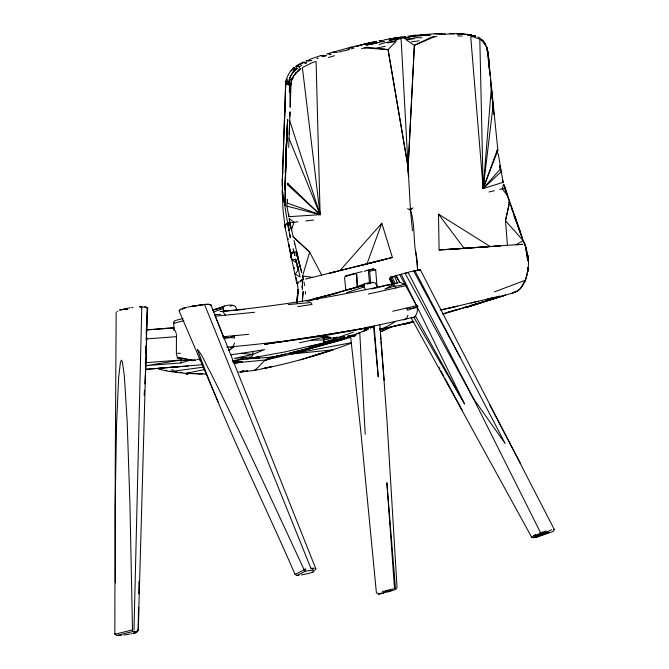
<?xml version="1.0" encoding="UTF-8"?>
<svg xmlns="http://www.w3.org/2000/svg" width="669" height="669" viewBox="0 0 669 669"><rect width="100%" height="100%" fill="white"/><g stroke="black" fill="none" stroke-linecap="round" stroke-linejoin="round"><path stroke-width="1" d="M282.377 187.655L282.377 186.868L282.351 189.887L287.603 223.203L284.643 225.252L296.743 283.288L297.989 283.372M138.475 630.374L138.692 607.435M138.817 593.888L138.935 581.378M291.634 80.773L290.99 85.013L288.431 84.796L289.468 78.975L290.254 85.005L290.179 107.333L290.99 85.013A17.804 16.558 -71.6 0 1 291.625 80.773L291.943 79.736L291.249 79.511L290.923 80.581L292.311 78.716L291.634 78.44L291.249 79.511L296.35 72.419L299.035 70.128L294.318 74.92A17.996 16.524 -70.9 0 1 296.359 72.436M138.475 607.31L138.224 630.223L147.364 307.723L146.846 319.155M176.457 334.567L176.373 353.015A7.969 6.172 -80.9 0 0 177.494 357.087M284.751 189.829L284.869 185.029L284.793 187.345M282.142 190.448L282.36 194.336L284.986 205.366L285.738 159.791L285.287 172.661L287.62 119.592L285.053 184.903L287.62 119.592L285.437 168.295M299.11 575.265L297.078 575.457L295.054 574.387C262.624 499.509 225.294 426.178 197.455 349.494C203.067 355.858 206.052 365.065 210.476 372.441C242.964 437.476 273.387 503.506 303.985 569.444L305.373 571.192L307.799 570.799A10.135 1.38 -11 0 1 313.418 570.364L314.781 570.958M282.402 186.266L282.393 186.417M284.986 205.366L286.315 143.233L285.588 164.081M133.992 630.257L141.769 307.815L140.599 306.536L139.47 306.628L141.769 307.815M528.05 267.734L527.473 272.141M146.662 338.915L145.976 363.493M284.885 184.585L284.927 183.473M282.285 182.553L282.251 183.674L282.644 172.451M286.357 79.067L285.671 83.684L282.318 181.45L285.579 87.438L286.031 83.525L288.247 83.374L288.473 81.493M284.501 123.573L285.203 103.712M289.209 134.093L290.012 111.79L289.853 116.255M288.724 147.473L289.685 120.713L320.125 214.682L288.933 216.681L286.876 206.144L287.386 199.32L287.561 203.2L320.125 214.682L316.094 61.481L312.791 62.393L302.38 67.577L320.125 214.682L286.876 206.144M324.457 337.051L323.487 342.319L355.582 335.529L356.97 333.262M145.516 348.248L145.616 346.174M146.177 333.697L146.603 324.348M145.524 353.567L145.867 346.299M146.16 340.078L147.698 307.899L140.599 306.536M302.547 298.717L303.141 291.592L302.547 298.717A36.787 23.206 85 0 1 302.338 300.941M408.157 166.322L414.37 45.367L406.242 39.831L414.153 38.71M436.815 36.586L431.923 36.92L414.37 45.367L408.123 167.643L408.483 176.215L407.948 166.355L388.062 49.581L395.989 41.47L387.577 42.967M173.84 330.519L173.806 322.224M297.404 301.752L298.073 289.501L296.559 302.681M144.186 395.329L144.479 390.152M144.83 383.939L145.934 364.279M297.111 302.463L298.073 289.501L296.844 302.873M206.345 304.437L206.328 304.378A15.17 1.823 -10.3 0 1 208.728 304.387L208.36 304.328M282.193 185.94L282.243 185.28M498.28 153.962L503.13 182.353L483.169 188.558L491.314 88.4L490.452 79.67M302.003 286.031L302.321 288.389L302.513 279.843L303.458 279.592L302.547 275.971L303.458 279.592L300.866 280.612L302.513 279.843L302.447 289.593M252.723 354.47L252.999 351.518L264.648 349.578L252.723 354.47L234.284 358.459L251.736 356.845L252.723 354.47L241.342 353.307L230.646 354.804M499.643 189.436L505.187 188.165L523.141 240.305M290.254 85.005L289.401 92.188L289.485 78.925L290.89 75.614A19.919 18.347 -71 0 1 293.582 71.692L294.937 70.387L294.594 69.81L294.209 70.964L294.937 70.387L293.515 71.583M483.169 188.558L497.468 149.488L497.636 151.127L497.092 150.558L497.519 151.161L483.169 188.558L479.807 39.145L472.899 36.728L470.725 36.703L483.169 188.558L500.245 169.115L499.584 165.318L501.089 171.816L483.169 188.558L493.045 105.861L490.879 84.035M286.541 84.085L287.16 79.427L287.804 84.562L288.648 82.471M527.632 271.112L527.774 270.084M526.018 279.199L527.088 274.139M181.324 359.989L147.138 365.525L180.898 362.958L181.324 359.989L181.918 359.947L145.031 362.749M286.616 79.176L285.914 83.851L288.431 84.796L289.468 78.975M180.421 309.546L181.341 308.844L179.15 310.792L180.279 309.571M145.599 367.013L145.809 365.751M482.759 41.361L482.265 40.6L483.787 42.381A17.996 10.177 -86 0 1 485.184 44.305A19.919 11.273 -85.6 0 0 484.816 43.452M509.494 202.13L505.496 220.728L507.453 245.372M321.153 55.435L308.969 59.65M407.99 315.158L406.426 318.829L403.499 319.941M416.586 256.662C412.806 241.183 415.558 225.302 410.44 209.991L411.31 209.004L410.44 209.991L412.489 230.755M536.613 537.148L553.171 531.479L554.225 529.338L420.467 270.067M504.752 188.474L505.179 188.14L503.64 184.276L502.227 188.817L507.127 195.172L509.544 202.281L505.496 220.728L523.183 240.648L524.496 244.168L525.115 244.444M234.668 342.938L232.963 346.626A7.969 4.716 84.8 0 1 230.178 347.713M526.051 277.836L526.344 276.933A35.089 21.04 76.5 0 0 526.628 276.021M537.332 535.56L537.583 536.914M515.682 291.216L515.373 291.893M291.609 79.628L291.985 78.582M305.44 279.107L392.385 257.473L381.823 223.229L366.963 263.929L380.126 260.601M497.937 150.943L487.835 50.886L486.639 48.302L488.136 53.119L490.017 75.304L486.856 47.156L487.425 49.096L485.577 45.074L482.207 40.934M524.755 281.465L525.5 280.227L523.258 284.492A38.217 20.94 82.2 0 1 522.598 285.68A37.046 20.321 82.1 0 1 520.674 288.197L525.232 280.303L494.416 291.876M145.666 307.038L145.842 306.628L144.788 306.419M295.631 66.465L298.173 64.901M297.103 283.405L296.852 283.363A4.039 0.477 -9.7 0 1 296.735 283.238L299.093 281.783L301.134 281.649M487.065 48.302L486.773 47.365M292.738 77.721L293.741 75.823M524.78 244.737L525.056 244.193L526.712 251.485M147.698 307.899L146.795 307.38M416.938 306.452L399.861 274.934L401.333 274.499L464.529 403.892L414.002 317.524C416.871 315.066 417.933 310.834 417.188 307.213M372.449 327.066L373.377 326.28M297.914 70.989L298.75 70.337M389.366 278.739L390.487 277.15L392.653 276.765M364.513 328.931L364.312 329.892M298.232 269.958L295.272 274.098L299.98 277.066L297.906 266.413L295.656 259.254L292.094 259.856L296.509 262.825L295.656 259.254L298.232 269.958L297.906 266.413M525.307 279.784L525.742 278.714M294.536 67.276L290.973 70.822A19.919 18.356 -71 0 0 288.347 74.744M293.139 248.525L294.812 255.683C295.071 247.296 288.105 255.357 291.684 258.987L288.732 244.043L291.274 256.06M357.664 334.023L358.509 332.894M315.827 568.826L315.199 569.645L315.467 568.499L315.827 568.826L210.927 304.913M302.823 62.326L306.519 62.735L305.139 63.396L305.817 63.07L302.823 62.326L299.729 63.956M296.752 283.238L296.785 283.188A4.056 0.51 -7.1 0 1 297.27 282.945L296.099 277.694L296.3 278.58M339.885 270.677L381.823 223.229M293.03 71.424L296.033 68.171L297.304 68.288L293.566 71.683M504.71 188.407L505.17 188.173L503.64 184.276M531.579 536.58L532.181 537.249L531.353 536.881M287.603 223.22L288.122 223.003L284.618 225.311A3.989 0.594 -9.9 0 0 284.802 225.461L285.345 225.537M538.353 535.434L537.157 535.836A11.708 0.761 -16.2 0 0 533.737 537.157L535.384 535.61L542.868 532.064M291.023 70.763L294.711 67.736L292.646 69.074M396.876 39.822L395.864 40.734L384.575 42.791L379.03 44.689M184.067 308.1L182.311 309.111L186.45 307.339A16.365 1.539 -9.2 0 0 182.595 308.384M373.662 41.93L372.867 42.08L376.463 41.353L350.782 47.231L326.823 53.93L331.13 54.197M137.145 631.569L138.433 630.474M504.719 188.424L505.187 188.215L507.152 195.248L504.777 188.198M407.588 208.711L410.44 209.991L412.949 207.85M127.202 308.936L119.676 309.973L127.202 308.936L126.299 309.697L127.787 309.463L126.048 308.534A14.735 1.313 -8.4 0 1 130.104 307.824M380.435 331.782L384.039 330.31L380.452 331.765M480.116 38.108L477.825 36.929M396.491 283.439L397.369 282.761L394.593 276.573A17.745 0.878 -15.5 0 0 392.059 277.443L395.396 283.489M204.145 304.537L205.199 304.52L204.254 304.445A13.497 1.271 -9.2 0 1 207.064 304.295L209.104 304.403M300.172 69.3L300.841 68.38L299.319 69.919L298.901 69.308L299.469 68.899L299.603 69.718M267.257 359.261L268.043 358.684M228.99 350.414L233.983 346.952M234.091 362.999L266.471 359.88L268.118 358.944C261.855 360.808 259.062 368.443 253.509 370.576L238.708 371.997M228.798 350.539L230.554 349.285M291.065 255.09L290.923 254.028L293.975 252.104M504.961 188.374L505.705 191.1L505.12 188.156M388.547 285.295L391.482 284.191L371.663 289.025M290.931 254.053L293.867 252.029M301.928 65.119L299.01 67.042L299.637 67.025M300.866 280.612L303.458 279.592M368.494 329.056L367.398 329.708M287.628 223.27L288.473 222.902L287.461 223.371L290.371 237.855L289.861 234.167M551.632 529.681L542.417 534.155L549.207 532.281L535.601 537.374L533.16 537.725L543.847 533.728M116.163 311.888L115.235 470.257L115.403 582.908M350.698 337.402L291.333 354.026L266.471 359.88C264.849 359.462 286.767 353.416 277.593 356.017L276.799 355.749L279.048 355.64L276.799 355.749M290.405 79.594L293.131 78.164M136.417 631.937L133.323 633.3L135.782 632.606A11.356 1.162 -9 0 0 137.12 632.013L136.894 631.528L132.529 631.603L116.724 635.5L114.842 633.969L115.06 508.407L116.573 423.862L118.647 377.742L120.42 362.289L121.39 360.131L122.385 361.837L124.392 376.421L127.169 421.428L129.97 504.978L132.529 631.603M358.25 333.296L365.408 330.344L364.948 328.354M295.054 574.387L305.833 569.068L303.985 569.444M297.078 575.457L305.373 571.192M271.923 366.679L254.412 370.484M296.584 65.997L304.286 62.108L296.35 65.972L299.444 66.9M419.831 270.41L420.224 270.217L419.438 270.335M349.452 335.32L347.596 336.214A224.224 142.071 76.6 0 0 355.615 334.149M470.432 305.566L495.562 298.098M533.293 535.618L535.551 534.648L535.384 535.61L533.962 535.309M383.947 330.377L386.147 329.416M200.382 358.634L196.811 359.671M414.37 45.367L434.373 36.745M386.674 590.51L387.853 590.827L383.939 592.508L392.26 590.284M391.658 326.798L386.055 329.181L390.462 327.367M363.443 331.347L366.679 330.034L366.01 330.252L365.5 328.27M266.471 359.88L273.32 357.129L285.487 353.976M301.351 280.303L302.447 279.868M496.038 297.63L498.547 296.643M353.516 332.016L338.957 337.243M378.294 594.214L380.602 593.462M533.737 537.157L537.157 535.836L535.384 535.61L545.971 532.123L544.014 531.704L546.264 531.035M364.806 284.149L363.71 285.621L347.746 289.66C356.61 288.715 366.177 280.47 375.058 282.928M311.771 572.505L313.293 571.92L311.771 572.505A11.565 1.572 -11 0 1 308.727 573.408L301.426 574.939M288.155 223.053L289.058 230.571L287.862 223.162L297.922 221.765M377.04 287.302L375.694 269.749L368.427 271.606L369.489 282.97M355.206 287.503L355.665 287.344M351.225 343.205C322.383 353.993 292.729 362.824 262.491 368.669L270.025 367.089M356.636 287.444L359.663 286.391M288.49 222.944L287.862 223.162L289.978 222.626L291.592 229.793L289.225 222.76L288.13 223.028L289.978 222.626L289.242 218.629L293.959 222.192L291.575 229.71L293.223 236.943L309.68 252.113L321.73 275.135M379.398 329.558L381.079 328.972A150.717 92.439 80.9 0 0 394.794 321.764M540.293 534.531L545.227 532.808M317.7 58.362L316.989 58.395L318.059 58.236M235.154 306.226C228.229 302.564 219.641 308.493 212.734 309.948M224.374 311.436L223.22 308.635L213.194 312.038M230.228 306.201L232.018 305.591M539.507 533.176L540.602 532.8L473.259 398.314L408.182 272.584A15.813 0.786 -15.5 0 0 405.138 273.412L473.259 398.314L505.212 443.597L415.006 270.853L413.785 271.146L460.105 357.221M418.041 306.26L407.597 310.332L406.677 308.058L392.711 311.236M365.55 289.736L364.078 286.984L346.693 292.621M367.13 284.133L372.809 282.251M334.834 293.908L337.602 293.005M512.195 293.189L514.871 292.32L443.263 313.978M387.234 592.149L395.714 589.431L397.043 587.549L386.95 420.065L379.883 324.482M360.491 286.265L364.296 285.078M467.205 307.113L505.538 295.088L467.205 307.113L480.961 302.865L442.468 313.953M318.737 354.244L312.749 356.067L332.911 349.828L291.333 354.026L344.15 338.932M351.242 274.633L345.263 276.481L347.972 275.252L346.316 275.712L345.823 275.887L352.362 274.357M323.487 342.319L341.182 336.883M308.785 357.238L332.911 349.828L300.113 359.889M322.165 56.639L325.176 55.744M356.226 46.554L359.228 45.668M361.235 45.074L367.248 43.293L356.259 46.395M180.898 362.958L189.753 360.332M447.569 312.314L452.537 310.851M454.527 310.257L457.512 309.379M463.475 307.615L466.46 306.737M328.412 57.484L334.542 55.711M325.97 295.857L356.477 287.269L329.742 294.912M326.096 342.327L284.283 352.061L248.299 358.584L260.3 356.577M405.314 284.041L399.318 285.738L394.651 286.064L384.859 289.075L393.113 284.777L395.948 287.938L406.869 285.379M490.678 299.486L486.99 300.49M372.34 269.222L373.804 268.779L366.068 270.602M356.895 286.976L359.914 286.215M326.02 343.874L341.6 339.643M337.343 52.45L332.878 52.19M330.57 342.662L344.159 338.94M413.768 321.655L402.897 324.649L413.659 321.789M491.606 299.235L495.294 298.223M338.849 52.031L348.649 49.732M232.285 360.984L239.318 359.604M372.324 44.029L377.717 42.565L365.985 45.166L384.115 41.261L379.256 40.792L384.115 41.261M371.663 269.406L369.982 269.858M338.731 340.446L289.702 353.182L329.666 342.904M212.692 310.048L223.028 307.288L224.366 306.034M183.833 320.71L173.672 323.261M367.908 270.401L368.987 270.125M311.829 300.097A2.651 2.015 -85.8 0 1 313.167 298.968L332.184 294.327M337.561 292.955L313.167 298.968M349.527 49.197L348.014 49.59L350.782 47.231L354.035 48.051L351.033 48.812M393.372 284.049L398.189 282.795M275.411 356.585L276.866 356.209M364.245 271.355L365.525 271.029M392.385 257.473L329.282 273.312L335.821 271.681M326.89 295.614L321.864 296.86M358.617 266.07L385.929 259.129M362.172 271.581L350.64 274.541L355.983 273.855M408.475 323.035L413.542 321.747L380.042 329.625M327.308 295.506L329.29 295.062M182.997 318.578L175.738 320.376A2.651 2.132 -84.6 0 0 173.99 321.739M361.101 286.365L364.095 285.63M115.068 634.204L132.119 629.997M329.273 295.021L327.793 295.43M334.207 337.552L324.34 339.969L311.177 340.203L299.561 342.779M354.394 335.646L320.167 344.033L355.582 335.529M408.165 323.127L413.685 321.772M382.325 591.572L384.424 591.062M393.481 588.845L385.536 590.786L387.853 590.827M487.358 299.102L500.094 296.007M299.679 350.707L272.442 357.371L273.228 357.146L250.407 358.601M492.836 297.772L441.833 309.764M382.325 329.039L413.609 321.471M361.569 48.645L367.448 47.256L388.062 49.581L408.123 167.643L408.692 176.181M489.056 191.97L494.399 190.69M471.018 302.998L478.302 301.267M281.515 355.172L273.521 357.079M414.052 270.786L420.299 269.866L410.515 271.639L390.487 277.15M311.177 340.203L322.784 337.46M288.849 222.844L289.61 222.685L289.242 218.629M417.598 305.499L406.677 308.058L411.435 308.476L417.456 307.422M415.365 316.738L406.426 318.829A1829.205 1305.813 43.2 0 1 364.103 327.935M379.557 329.616L413.668 321.647M355.122 335.713L353.6 335.846M449.142 308.091L455.305 306.67M415.006 270.853L416.126 270.594M395.948 287.938L368.301 294.059M308.217 346.877L322.023 343.749M393.456 276.59L394.376 276.381M440.169 310.098L457.462 306.226M389.902 284.367C334.492 297.086 278.229 305.95 221.648 311.403L220.176 311.57M131.208 633.777L132.303 633.543M187.646 307.063L204.254 304.445M123.589 309.019L124.785 308.777M374.657 269.925L375.694 269.749M203.903 369.714L185.706 373.419L167.902 371.228L161.313 369.723M234.217 363.535L242.303 361.887L232.988 361.937M217.174 309.111L217.676 309.011M365.483 328.429L366.997 328.211M130.045 634.02L123.874 635.032M383.947 39.906C387.619 39.421 392.318 37.623 395.563 40.031M398.005 37.589L398.941 37.414L390.679 38.76L399.05 38.902L393.422 38.292L397.913 38.819L395.295 37.991A3.981 2.442 80.9 0 0 393.598 38.944M513.257 292.294L514.67 292.027M291.333 354.026L351.543 342.67M255.826 370.208L253.509 370.576M378.537 594.256L383.755 593.043L380.736 593.094M404.385 36.628L405.347 36.452L400.146 37.221A3.981 2.534 81 0 0 398.389 38.183M415.482 35.231L412.982 35.499L434.791 33.776L445.228 34.01L444.049 34.052M373.026 326.84L319.723 336.532L264.606 344.209L321.053 335.612L373.026 326.84L321.053 335.612L264.606 344.209M289.978 222.626L289.225 222.76L291.592 229.793M398.557 38.718L402.989 38.016L397.729 37.606M297.814 306.628L312.063 304.428L310.884 302.53L288.289 304.579M202.247 364.714L145.424 369.447M241.342 353.307L252.999 351.518M236.291 360.424L250.181 358.291M240.589 372.106L247.722 371.036L240.497 371.822M314.422 299.603L306.377 300.791L309.446 301.217M131.509 307.606L132.905 307.406M200.474 305.056L191.51 306.369L204.58 304.571L310.918 568.332L312.674 569.286L314.096 568.24A11.616 1.898 -12.2 0 0 310.909 568.341M224.098 338.414L230.036 337.544L234.652 338.046L233.966 335.738L222.777 336.75M203.309 367.164L171.498 371.471L172.92 371.68M426.12 35.407L430.669 34.805L414.747 36.352L407.906 36.109M414.747 36.352L415.441 36.268L410.457 35.791M242.195 371.136L244.018 370.919L242.036 371.136M305.817 220.912L313.652 220.076M254.63 312.272L215.334 316.178M201.294 304.755L203.702 304.495M532.248 537.048L532.75 536.998M248.759 334.308L233.966 335.738L230.036 337.544L223.898 337.711M481.596 247.17L490.268 246.577L438.488 214.147L439.115 249.989L522.648 244.294L515.991 244.77L523.158 240.623C524.931 243.675 526.043 247.513 526.746 251.619M226.858 347.186L232.963 346.626A1829.205 1305.813 43.2 0 0 277.334 341.842M221.648 311.403L244.193 309.446M121.557 635.307L116.724 635.5M188.232 366.102L169.081 367.432M192.254 360.675L195.691 360.399L180.965 360.39M146.996 329.809L173.948 327.76M147.331 329.934L151.428 329.625M153.477 329.466L168.822 328.303M170.863 328.144L173.932 327.91M146.595 338.924L176.599 336.641M145.39 369.296L178.13 366.804M177.118 357.781L179.66 357.597L193.801 360.44L193.165 360.064M445.571 34.203L452.219 33.868M541.731 532.424L545.971 532.123M487.199 246.786L455.38 248.935M219.624 308.735L220.327 308.702M494.115 246.309L500.353 245.899L439.115 249.989M445.521 249.579L464.161 248.35L438.488 214.147M160.836 369.313L160.192 369.146M214.306 314.723L220.469 314.397M367.85 328.161L368.711 328.119M159.916 367.858L165.009 367.624M442.861 34.094L434.791 33.776M524.496 244.168L525.014 244.168L527.348 254.713L526.386 250.064M164.214 328.496L174.174 328.153M554.225 529.338L553.606 529.363L554.108 529.714M199.32 359.964L200.056 359.947M232.979 362.071L242.303 361.887M330.787 338.104L322.257 338.012M453.348 33.86L453.9 33.86L449.526 33.5M206.412 374.08L185.706 373.419L202.49 373.737L197.581 373.653L199.203 373.695M457.763 35.959L462.179 36.051M457.889 33.885L458.416 33.893L452.746 33.5L453.682 33.55M316.437 299.302L318.243 299.344M471.745 35.691L475.726 36.059L471.628 35.708M421.888 37.824L416.662 37.648L406.116 39.095L404.536 38.593M177.569 353.232L180.371 353.341M480.275 38.961L481.036 39.003M336.549 337.042L337.293 337.084M322.876 337.929L324.858 338.046M458.24 33.734L457.027 33.659L465.532 34.219L457.997 33.726L463.308 34.069M187.805 372.951L189.628 373.068M364.513 47.942L388.062 49.581M182.261 360.466L184.084 360.599M114.842 633.969L115.478 634.02M373.302 43.518L368.017 43.151L372.549 43.677M180.647 372.399L182.704 372.583M317.859 336.139L330.628 337.452L321.58 335.955M400.146 37.221L404.862 37.723L409.997 36.962L405.339 37.907L401.718 37.389L404.862 37.723L405.799 38.392M401.107 38.309L396.516 37.799M397.118 37.698L401.735 38.208L395.295 37.991L399.845 38.509A1.99 1.221 80.9 0 1 401.199 40.617L410.44 209.991L409.428 209.305L410.44 209.991M194.495 359.312L195.206 359.395M175.027 371.671L177.051 371.905M180.095 372.248L182.119 372.482M174.617 371.696L176.608 371.947M425.049 35.265L420.433 34.746L424.397 35.323M312.607 277.359L302.572 275.971L309.68 252.113L293.189 236.793M177.252 357.982L194.328 360.524M170.093 371.002L171.992 371.328M378.278 593.344L376.421 593.01L360.842 431.706L350.573 335.905M166.079 370.308L166.773 370.442M117.987 311.336L117.418 311.169M335.587 337.912L335.027 337.686M412.547 317.909L411.845 317.641M157.926 368.335L160.786 369.137M531.579 537.04L411.243 318.001M399.694 282.193L396.424 275.988L395.789 276.188L399.694 282.193L404.72 284.425M284.944 225.495L283.012 209.815L282.36 194.336M508.657 202.281L509.402 202.707L508.749 202.565M285.671 83.684L285.914 83.851A19.919 18.473 -71.4 0 1 288.331 74.736M320.125 214.682L287.637 184.795L288.28 184.017L287.436 184.811L287.486 183.139L320.125 214.682L289.041 138.558M482.173 40.14L483.311 41.277A19.919 11.181 -86.3 0 1 484.314 42.749M223.112 312.013L225.503 315.25M137.705 630.917L137.003 630.123A11.992 0.945 -8 0 1 138.416 630.29M375.451 283.288L377.55 286.892M174.208 329.391L174.743 330.051M483.787 42.381L485.176 44.33M235.505 306.619L237.186 310.316M393.999 284.082L390.579 277.995L394.091 284.049M415.474 315.96L464.529 403.892M392.36 284.049L389.341 278.622A16.942 0.836 -15.5 0 1 389.651 278.413L392.494 283.656M390.077 279.675L392.603 284.241M438.939 367.206L439.926 369.037M440.913 370.86L443.873 376.346M444.86 378.169L462.137 410.147M489.407 404.268L520.482 463.366M175.228 330.812L176.265 333.547M485.577 45.074L486.304 46.696M364.078 286.984L363.752 286.064M214.657 314.89L214.933 315.517M517.329 224.675L519.997 230.822M179.15 310.993L218.186 402.01M215.217 316.186L223.956 338.18M519.955 231.867L521.92 237.227L514.904 216.539L519.955 231.867L519.32 230.111M514.093 215.903L515.038 218.537M519.37 230.27L515.556 219.599M516.869 223.304L511.894 209.104M514.327 216.095L514.938 217.851M510.69 205.617L511.961 209.305M223.22 308.635L223.011 307.715M300.348 267.056L295.874 251.636L301.694 272.517L299.913 265.275M284.693 225.185L285.512 228.188L284.885 225.052M480.902 40.015L480.768 39.538L481.839 40.675L481.521 39.722L481.647 40.541M503.13 182.353L502.419 179.501M299.955 265.434L296.492 251.009M298.24 258.334L294.828 243.892M294 240.338L294.87 244.093M291.166 255.575L291.475 257.03M525.073 244.177L527.741 260.81L526.913 253.601M288.933 216.681L288.531 213.779M415.7 251.435L417.581 268.403A63.037 38.66 80.9 0 1 417.615 270.234M297.32 282.937L298.249 290.522M497.376 151.244L497.611 153.318M379.666 328.328L379.883 330.344M497.376 151.135L497.435 151.671M488.136 53.119L488.863 60.218M344.493 277.125L345.881 290.589M492.61 101.496L493.923 114.591M527.908 259.204L527.849 255.583L528.543 262.808L527.958 271.514L527.933 267.533M380.435 335.395L380.812 339.492M381.004 341.541L384.148 380.243M373.545 326.355L378.269 376.982L374.147 326.213M491.765 93.116L491.389 89.019L491.665 92.163M492.041 96.194L492.325 99.271M492.693 103.369L492.978 106.446M493.346 110.544L493.53 112.601M492.033 96.319L492.275 99.413M492.677 103.595L492.861 105.669M369.681 271.296L370.693 283.731M488.771 60.628L489.591 70.939M359.763 332.543L365.182 434.265M305.382 291.559L305.465 294.009M417.531 270.686L417.197 261.822A63.037 38.66 80.9 0 0 416.636 256.955M527.966 259.38L527.849 255.583L527.874 259.564M290.296 92.431L290.338 102.867M290.956 75.647A19.919 18.272 -70.4 0 1 297.053 68.547M294.067 68.706A3.981 0.962 53.4 0 1 294.385 67.628M389.207 39.103A3.981 2.35 80.8 0 1 390.278 38.802M173.647 370.082A219.29 73.849 -19.1 0 1 171.699 369.806M159.623 369.648A167.752 50.234 -14.9 0 1 158.988 369.472M187.83 374.506A327.726 141.569 -28.9 0 1 186.241 374.389M376.839 48.034A319.13 124.994 -27.8 0 1 385.285 46.27M303.969 281.975A36.327 22.537 84.2 0 1 304.654 285.538M297.847 283.447A4.014 0.61 -15 0 1 297.003 283.447M289.46 78.975A19.919 18.464 -71.5 0 1 290.881 75.605M527.097 274.156A35.089 21.04 76.5 0 1 526.879 275.076M411.527 41.821A319.13 122.352 -28.5 0 1 419.22 40.842M487.157 49.447A17.804 9.734 -87.4 0 1 487.843 53.478M482.224 39.872A19.919 11.273 -85.6 0 1 484.348 42.607M527.247 272.258A37.957 22.445 77.4 0 1 526.152 277.426M525.324 246.468A36.327 21.977 77.7 0 1 526.26 250.005M146.754 337.393A6.924 1.095 -89.3 0 1 146.737 338.974M209.33 304.571A15.379 1.447 -9.2 0 1 209.372 304.704M321.162 297.069A2.643 2.007 -85.8 0 1 322.333 297.262M389.734 278.756A15.696 0.778 -15.5 0 1 389.584 278.764M285.044 185.162L285.027 185.706L285.044 185.162M210.944 305.014L210.133 304.947L210.944 305.014M287.988 238.866L287.812 239.569L287.988 238.866M294.26 267.951L294.017 268.553L294.26 267.951M291.366 253.208L290.856 254.111L293.223 251.945L291.366 253.208M520.198 288.715L519.989 288.933A36.402 20.02 81.9 0 1 517.789 290.789L520.198 288.715M296.702 66.616L296.141 67.034L297.488 66.273L296.702 66.616M517.614 290.931L516.225 291.751L517.614 290.931M373.361 326.581L370.333 327.969L373.361 326.581M297.371 266.396L296.927 266.17L297.371 266.396M395.973 39.136L389.249 40.291L395.329 39.245L391.75 38.986L395.973 39.136M515.506 292.077L515.063 292.253L515.506 292.077M311.035 60.578L305.9 60.921L311.905 60.469L311.035 60.578M342.729 336.984L341.449 337.285L344.886 336.733L342.729 336.984M135.782 632.606L134.252 633.058L135.782 632.606M323.503 56.271L326.489 55.56L321.095 55.661L323.503 56.271M337.343 337.602L333.739 338.004L337.343 337.602M329.483 54.473L330.402 54.406L329.483 54.473M514.821 292.345L514.043 292.554L514.821 292.345M395.463 588.36L394.501 588.595L386.866 482.667L395.463 588.36M273.228 357.146L266.153 357.639L273.228 357.146M475.5 35.984L474.798 35.942L475.5 35.984M259.087 358.091L245.949 358.827L259.087 358.091M243.934 358.927L240.907 359.077L243.934 358.927M471.026 34.98L467.414 35.031L471.72 35.022L471.026 34.98M467.572 34.412L466.644 34.345L467.572 34.412M282.418 185.43L282.234 184.243L282.418 185.43M357.33 286.884L356.661 274.407L357.321 286.867"/></g></svg>
